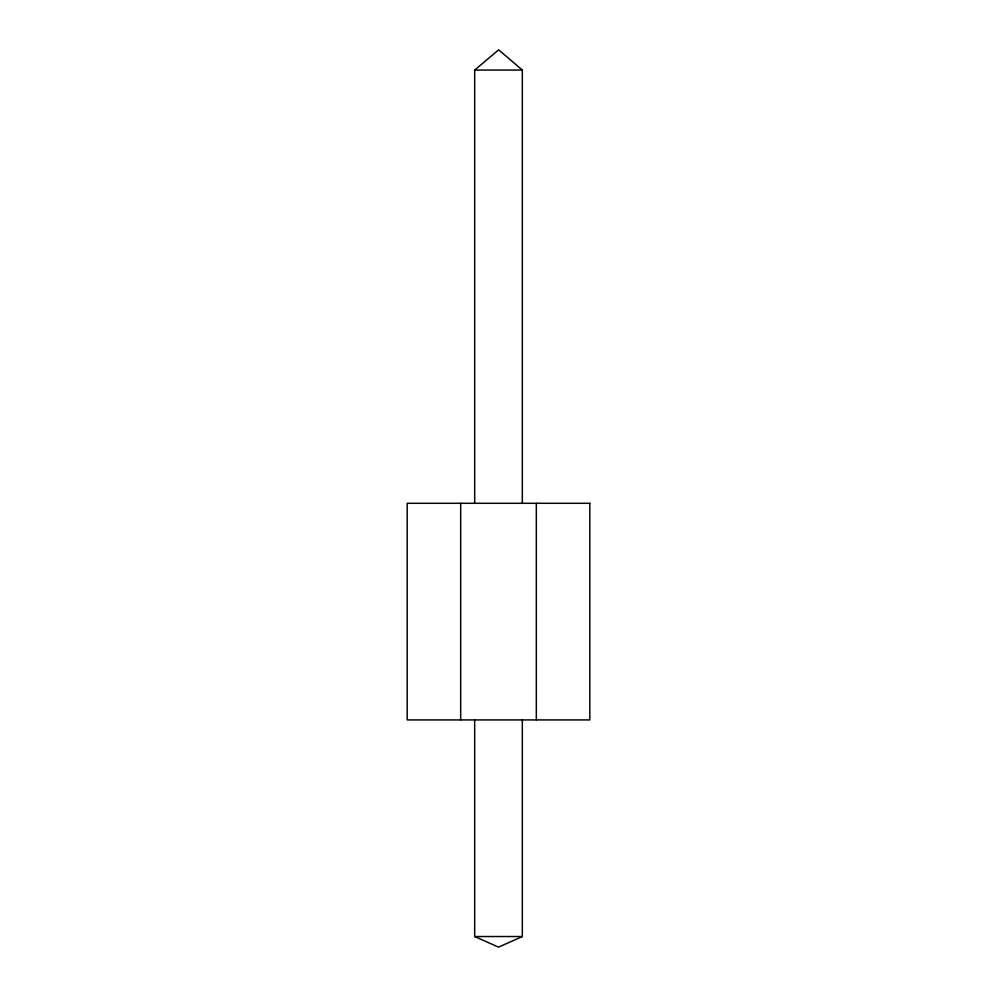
<?xml version="1.0" encoding="UTF-8"?>
<svg xmlns="http://www.w3.org/2000/svg" width="997" height="997" viewBox="0 0 997 997"><rect width="100%" height="100%" fill="white"/><g stroke="black" fill="none" stroke-linecap="round" stroke-linejoin="round"><path stroke-width="1.5" d="M474.672 503.298L474.672 70.064L498.662 49.85L522.328 70.064L522.328 503.298M522.328 719.921L522.328 936.532L498.537 947.15L474.672 936.532L474.672 719.921M474.672 70.064L522.328 70.064M474.672 936.532L522.328 936.532M536.324 503.298L536.324 719.921M460.676 503.298L460.676 719.921M589.813 503.298L407.187 503.298L407.187 719.921L589.813 719.921L589.813 503.298"/></g></svg>
